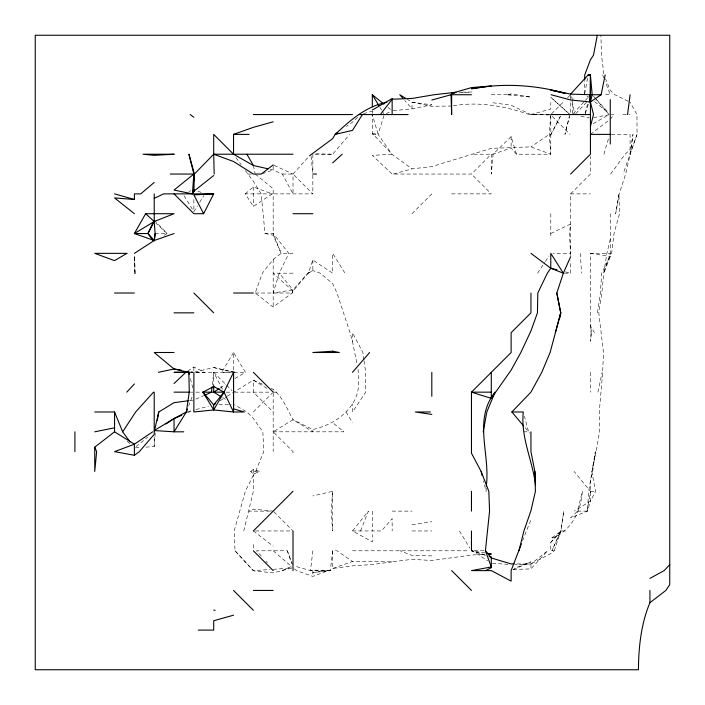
<?xml version="1.0" encoding="UTF-8"?>
<svg xmlns="http://www.w3.org/2000/svg" width="705" height="705" viewBox="0 0 705 705"><rect width="100%" height="100%" fill="white"/><g stroke="black" fill="none" stroke-linecap="round" stroke-linejoin="round"><path stroke-width="0.53" stroke-dasharray="3.52 2.64" d="M134.391 256.206L134.391 273.751L135.378 273.188L134.391 256.206L134.391 273.751M584.542 93.694L584.674 81.172M572.442 113.523L573.024 94.734M486.194 488.168L486.062 491.297L483.471 480.863M577.554 511.125L587.424 511.125L588.684 491.297L595.32 451.641L592.667 471.469L590.438 481.286L590.438 500.999L587.424 511.125L570.609 517.946L577.554 511.125L582.33 491.297C581.167 511.16 570.856 532.134 550.781 538.532L561.436 530.953L565.163 530.953M145.873 447.129L154.219 446.538L155.267 431.812M332.672 491.297L331.13 511.125L332.672 530.953L332.672 491.297L312.844 495.941M212.284 384.851L213.703 372.328L225.908 384.533M312.844 550.781L310.5 570.609L330.293 570.609L332.672 568.477L352.5 561.524L392.156 561.859L411.984 559.338L431.812 560.493L471.469 555.055L485.031 554.315M294.434 568.891L296.549 570.609L312.844 576.39L328.318 570.609L312.844 572.557L330.293 570.609L332.672 550.781L337.087 550.781L352.5 561.524M597.47 312.844L600.369 293.016L601.709 273.188L611.623 253.359L614.011 233.531L619.528 213.703L618.937 193.875L615.676 213.703L619.157 193.875L625.643 174.047L630.094 154.624L632.993 134.391L630.094 154.219L623.088 174.047M587.424 511.125L590.438 491.297L574.064 471.469M584.718 93.694L587.6 78.035M597.928 392.156L602.149 372.328M569.728 114.562L564.961 134.391L569.499 116.651M610.266 239.286L606.864 253.359L603.744 273.188L601.859 293.016L598.783 312.844L603.48 352.5L602.66 372.328L599.294 411.984L599.497 431.812L596.166 451.641L591.795 471.469L595.646 491.297L590.438 500.999L574.363 511.125M585.141 113.523L587.803 103.08M243.771 530.953L253.359 491.297L253.359 475.223L255.633 471.469L263.749 451.641L262.859 431.812L253.359 418.444L246.962 411.984L234.421 404.74M603.921 154.219L608.82 137.519M245.375 170.601L253.359 181.3L261.229 193.875L264.992 233.531L273.188 233.531L288.777 253.359L279.233 273.188L273.188 293.016L293.016 289.852L307.829 273.188L312.844 270.597L320.237 273.188L332.672 283.613L336.981 293.016L350.059 332.672L352.5 341.634L357.003 363.983M550.781 115.937L550.781 154.219L530.953 146.869L491.297 148.376L431.812 166.591L411.984 168.865L392.156 154.421L378.091 134.391L384.278 114.562M554.289 550.781L560.827 530.953L563.771 511.125L560.924 530.953L551.9 550.781L560.827 530.953L550.781 542.409L550.781 550.781L554.289 550.781L550.781 553.566L530.953 563.982L515.302 564.449M585.221 113.54L588.701 103.265M293.016 253.359L281.189 253.359L273.188 259.493L262.348 273.188L255.192 293.016L273.188 307.072L292.17 293.016L293.016 291.059L308.288 273.188L312.844 260.039L332.672 273.188L332.672 253.359L345.001 273.188M611.305 134.391L630.094 134.391L630.094 154.201L637.047 134.391L636.95 114.562L630.094 102.163M630.094 154.219L637.047 134.391M522.476 540.867L530.953 519.735M188.588 406.036L193.117 394.139M610.266 213.703L610.266 256.541L603.744 273.188L610.266 253.359L590.438 253.359L590.438 325.877L594.447 332.672M360.546 530.953L368.407 511.125L352.5 530.953L372.328 541.819L372.328 534.646M271.205 388.129C281.956 395.012 286.97 408.794 293.016 419.687L312.844 429.583C328.627 425.811 343.511 417.686 352.5 403.789C359.656 393.337 359.559 380.215 357.814 368.151M253.359 475.223L245.358 491.297L234.183 530.953L235.003 550.781L253.359 570.777L273.188 572.909L293.016 567.736M560.369 116.448L550.781 135.166L549.257 134.391L530.953 146.869M550.781 134.391L560.308 116.448M233.531 352.509L221.731 372.328L233.531 371.993L233.531 352.509L245.472 372.328L234.448 378.805M184.04 195.743L193.875 211.623L197.356 206.019M199.682 202.282L203.745 195.743M537.571 273.188L544.78 262.375M545.379 261.476L548.975 256.065M610.627 174.047L625.062 154.219L630.094 149.592M610.266 119.33L613.993 114.562L611.332 114.562M314.932 154.219L332.672 154.219L349.645 134.391M270.059 169.27L273.188 169.975L282.282 174.047L293.016 193.875L293.016 174.047L308.799 156.598M573.13 113.769L584.665 101.079M585.388 100.286L588.992 96.321M513.214 569.49L530.953 568.882L547.591 550.781L530.953 563.982L515.302 563.938M550.781 542.409L561.436 530.953M575.703 113.778L587.494 101.264M411.984 213.703L431.812 193.875M372.328 134.391L378.091 134.391L372.328 114.562L372.328 133.386L391.989 154.219L372.328 155.391L392.156 174.047L471.469 174.047L491.297 154.219L491.297 174.047L493.068 154.219L511.125 136.62L516.474 154.219L550.781 154.219L549.257 134.391L550.781 114.924L529.314 114.562C504.745 106.094 478.58 101.212 452.689 105.9M253.359 411.984L272.421 392.923M551.539 113.805L564.511 100.833M567.56 97.783L570.609 94.734L570.609 113.461M570.609 255.483L570.609 193.875L590.438 174.047L590.438 156.422M357.638 117.321L352.5 122.141L346.428 126.433M245.243 193.875L253.359 186.975L272.297 193.875L253.359 206.389L245.243 193.875L272.297 193.875M136.047 446.582L147.609 437.188M590.438 134.391L608.538 120.634M250.68 471.469L253.359 469.451L259.933 471.469L253.359 474.113L250.68 471.469L259.933 471.469M187.627 371.147L193.875 367.023L204.6 372.328L193.875 372.205M164.291 235.338L167.041 233.531L154.968 220.859M220.013 388.076L225.415 384.586M220.013 400.828L226.323 396.783M227.221 396.201L253.359 380.189L263.273 384.604M293.016 452.954L293.016 451.641L273.188 431.812L293.016 419.687L312.844 431.812L312.844 429.583M593.231 123.631L609.041 114.562L594.985 98.039M308.288 273.188L312.844 270.597L312.844 260.039M550.781 233.531L570.609 224.023L569.358 233.531L570.609 253.359L552.87 253.359M386.243 113.62L392.156 110.8M282.3 570.609L293.016 565.789M195.831 399.145L203.648 395.646M513.108 569.737L530.953 561.885L514.104 568.406M187.398 412.804L193.875 410.125M188.878 191.522L190.879 190.738M516.474 154.219L511.125 147.909L493.068 154.219L472.517 154.219M262.251 173.712L273.188 169.975L273.188 164.917M507.952 94.734L511.125 93.739L530.953 97.087L506.252 94.734M363.516 113.708L372.328 111.126M393.452 174.047L411.984 168.865M195.964 409.57L208.486 406.256M187.266 411.755L192.932 410.354M194.915 371.958L213.703 367.543L233.531 371.993M593.566 117.568L610.266 114.562M411.984 524.758L431.812 521.709M189.698 400.581L193.875 400.017M392.156 561.859L372.328 564.529L352.5 565.877L332.672 568.477L332.672 550.781M393.196 110.694L411.984 108.817L431.812 104.833L411.984 102.19L407.296 99.326M273.188 569.323L291.976 567.825M135.439 447.86L140.656 447.49M458.946 92.849L471.469 92.011L461.555 92.179M235.003 550.781L253.359 570.609L270.059 569.525M218.92 404.696L231.443 404.291M451.641 106.006L431.812 106.305L411.984 102.19L411.984 108.817L404.82 100.533M189.856 372.266L192.87 372.222L190.747 372.222M491.297 94.734L511.125 94.734M605.551 94.734L610.266 94.734L605.331 81.85M549.68 114.562L530.953 114.562L511.125 105.265L491.297 102.516M622.92 114.562L626.939 114.562M628.948 114.562L630.094 114.562M247.869 174.047L252.258 174.047M282.282 174.047L293.016 174.047L312.844 193.875L273.188 193.875M451.641 193.875L491.297 193.875L471.469 174.047M570.609 193.875L590.438 193.875M155.118 233.531L167.041 233.531L155.823 223.018M134.391 273.188L135.378 273.188M293.016 273.188L273.188 273.188L293.016 291.059M564.379 273.188L570.609 273.188L570.609 260.806M255.192 293.016L292.17 293.016L293.016 289.852L279.233 273.188M190.835 372.328L192.862 372.328M195.964 372.328L231.328 372.328M233.998 372.328L245.472 372.328M190.747 392.156L192.835 392.156M195.902 392.156L201.974 392.156M226.12 392.156L231.416 392.156M234.571 392.156L271.099 392.156M276.475 392.156L273.188 392.156L273.188 389.01M273.188 431.812L343.881 431.812L332.672 422.648M523.515 431.812L528.574 431.812L529.763 433.161M590.438 491.297L595.646 491.297M270.059 511.125L248.944 511.125L253.359 509.16L273.188 511.125M392.156 511.125L411.984 511.125M255.448 530.953L293.016 530.953M352.5 530.953L381.458 530.953L392.156 518.624L392.156 530.953M411.984 530.953L431.812 530.953M292.637 564.635L287.314 550.781L256.532 550.781L263.053 558.034M352.5 550.781L469.266 550.781M483.868 550.781L472.482 550.138M549.68 114.836L530.953 114.562L550.781 109.028L550.781 102.719M315.972 153.849L332.672 154.219M431.812 555.892L411.984 555.425L400.017 550.781M330.293 570.609L312.844 570.125L310.5 570.609L294.047 565.912M492.337 563.26L507.997 564.361M590.438 253.359L610.266 256.541M485.031 552.958L471.469 550.781L486.08 555.461M190.747 371.702L192.835 372.037M372.328 133.386L378.091 134.391M580.894 116.246L589.38 117.92M264.992 233.531L273.188 235.241L281.189 253.359L273.188 233.531M213.703 367.543L233.531 372.328M565.392 271.883L570.609 273.188M485.313 555.126L472.359 550.781L487.693 560.819M197.885 191.134L202.899 193.091M274.183 165.367L293.016 174.047M628.181 101.238L614.822 94.734L610.266 90.302L605.533 78.757M587.062 96.188L588.745 97.158M266.878 388.349L253.359 380.189L253.359 392.156L273.188 411.984M222.718 397.638L225.415 399.286M253.359 530.953L273.188 546.128M388.023 107.451L390.5 109.46M255.219 174.047L273.188 188.773L273.188 235.241M594.571 101.555L608.609 113.197M273.188 550.781L291.368 566.327M569.235 113.84L550.781 97.255L568.935 113.84M127.226 441.339L130.407 444.265M226.666 385.291L232.007 390.632M273.954 511.892L292.258 530.186M552.323 116.413L570.089 134.391M593.619 96.321L595.787 98.7M596.509 99.493L608.812 112.976M265.944 561.259L267.398 562.872M525.093 427.679L528.574 431.812L524.405 416.161M236.025 157.664L241.013 164.565M459.457 530.953L469.83 548.076M379.933 107.354L381.564 110.059M382.101 110.958L383.731 113.664M346.076 411.984L352.5 422.63M222.533 389.327L213.703 372.328L213.703 385.547M602.678 74.906L603.815 77.885M287.314 550.781L291.676 563.753M190.412 378.594L193.073 389.028M570.609 94.919L574.742 113.531M253.359 165.367L255.016 173.086M363.912 359.806L362.872 352.5L352.5 332.672L352.5 341.634M364.062 360.845L365.701 372.328L365.71 392.156L352.5 411.984L352.5 403.789M603.824 73.866L601.497 55.078L600.907 35.25M311.152 156.307L312.844 174.047M580.356 253.359L581.519 273.188M590.438 372.328L590.438 392.156M550.781 213.703L550.781 236.193M530.953 563.982L530.953 568.882M511.125 136.62L511.125 147.909M372.328 111.258L372.328 113.461M372.328 511.125L372.328 530.953M312.844 154.219L312.844 172.945M312.844 175.148L312.844 193.875M312.844 570.609L312.844 576.39M273.188 259.493L273.188 307.072M273.188 393.258L273.188 451.641M253.359 186.975L253.359 206.389M253.359 469.451L253.359 474.113M253.359 544.586L253.359 549.75M193.875 199.63L193.875 211.623M193.875 367.023L193.875 372.328M154.219 437.074L154.219 446.538M591.09 332.672L590.438 341.167L591.495 332.672L590.438 324.864L591.09 332.672"/><path stroke-width="1.06" d="M233.531 372.328L233.531 411.984L224.005 392.156L213.703 386.463L202.987 392.156L213.703 409.931L224.005 392.156L233.531 372.328L234.571 372.328L233.531 372.355L233.531 408.865L244.309 411.984L233.531 411.984L213.703 409.931L193.875 411.984L193.875 372.328M584.692 80.123L584.745 74.906L590.438 59.784L593.513 55.078L597.294 35.25M565.392 93.518L550.781 90.099L570.609 94.1L588.182 74.906L590.438 75.109L590.147 103.08M194.201 191.716L193.875 189.566L192.368 193.875L193.875 191.222L194.395 174.047L188.922 154.219L193.875 174.047L192.368 193.875L174.047 190.068L193.875 174.047M486.274 486.08C490.521 454.61 472.94 419.713 495.051 392.156L486.829 411.984L483.233 431.812M521.418 543.837L511.125 570.609L511.125 581.123L491.297 570.609L471.469 570.609L491.297 566.979L485.419 550.781L489.561 511.125L488.829 491.297L481.145 471.469L471.469 453.192L471.469 392.156L511.125 352.5L511.125 332.672L530.953 312.844L530.953 293.016M154.333 240.916L155.118 233.531L154.219 221.52L154.219 193.875M212.055 386.939L211.465 392.156L204.626 395.214M627.573 114.562L630.094 94.734M134.391 253.359L154.219 240.502L155.118 233.531M157.294 420.33L158.766 411.984L174.047 402.678L188.658 400.713M559.744 318.061L560.757 312.844L556.809 293.016L563.339 273.188L570.609 256.717M551.134 94.734L570.609 99.969L590.438 101.978L601.118 94.734L605.172 74.906M154.457 430.773L158.766 411.984M518.951 550.781L523.912 530.953L530.953 510.702L535.421 491.297L534.866 471.469L530.953 451.641L530.953 431.812M590.438 126.424L593.504 114.562L590.438 101.978L589.935 94.734L570.609 94.1M556.809 293.016L560.722 312.844L550.111 352.5L541.775 372.328L530.953 392.139L511.865 411.984L523.7 426.031M555.39 332.672L560.757 312.844M589.741 100.181L590.438 98.127L590.438 74.906L588.182 74.906M187.451 409.006L186.323 411.984L174.047 431.812L154.219 430.543L174.047 418.558L186.323 411.984L189.275 392.156L188.817 372.328L174.047 368.988L158.422 372.328M649.922 602.704C641.074 623.784 638.633 647.049 638.43 669.75L35.25 669.75L35.25 35.25L669.75 35.25L669.75 584.639L665.846 590.438L649.922 602.704L649.922 590.438M152.959 240.282L147.944 233.531L152.87 222.956M174.047 193.875L193.875 213.703L203.622 213.703L213.703 193.875L163.595 193.875L154.219 198.361M145.635 213.703L154.219 221.52L134.391 233.531L147.944 233.531L154.219 221.52L174.047 213.703L145.635 213.703L134.391 233.531L154.219 240.502L174.047 233.531M362.405 114.562L352.5 130.372L335.148 134.391L332.672 138.621L309.521 155.805M130.081 441.991L122.679 431.812L135.642 411.984L153.523 392.156M491.297 392.156L471.469 392.156L491.297 398.351L511.125 370.125L520.845 352.5L530.953 330.892L537.439 312.844L537.809 293.016L547.353 273.188L550.781 268.244L550.781 253.359L563.339 273.188L550.781 268.244L530.953 253.359M380.356 114.562L392.156 99.202L411.984 98.471L434.086 94.734L456.047 92.276M224.005 392.156L213.703 404.873L213.703 409.931M352.5 372.328L369.64 352.5M126.768 392.156L134.391 383.952M669.75 564.67L664.172 570.609L649.922 578.408M194.43 180.313L194.395 174.047L213.703 154.219L213.703 134.391L233.531 154.219L253.359 165.499L267.97 168.803M570.609 174.047L590.438 154.219L590.438 101.978L592.174 94.734L590.438 75.109M253.359 530.953L293.016 491.297M174.047 383.529L185.838 372.328L188.852 372.284L189.345 374.417M332.672 162.864L342.216 154.219M154.219 182.436L140.718 193.875L134.391 193.875L134.391 199.497L114.562 197.929L134.391 213.703M193.875 191.222L213.703 175.519M94.734 447.173L96.656 451.641L94.734 471.469L94.734 447.173L114.562 431.812L114.562 411.984L94.734 411.984M273.188 164.917L261.255 174.047L253.359 174.047L233.531 161.498L213.703 154.219L214.188 174.047M152.721 431.812L134.391 444.176L114.562 451.641L134.391 455.28L139.361 451.641L154.219 434.342L154.219 392.156M386.939 102.384C366.177 105.961 350.032 120.573 335.148 134.391L337.748 132.558M165.931 423.978L174.047 418.558L181.678 415.271M220.912 396.545L213.703 392.156L219.114 388.658M215.51 403.718L213.703 404.873L202.987 392.156M372.328 110.05L392.156 98.506L392.156 114.562M485.692 570.609L491.297 567.684M233.531 154.219L233.531 134.391L253.359 127.332L273.188 121.806M233.531 615.192L213.703 620.744L213.703 630.094L198.22 630.094M431.812 100.022L451.059 94.734L471.469 94.734M94.734 431.812L114.562 427.812M454.769 93.13L451.641 93.342L471.469 87.605L491.297 85.957L471.469 88.786C502.453 82.943 535.077 84.723 565.392 93.324M489.208 554.086L491.297 553.971L487.12 553.293M213.703 193.875L193.875 194.871L203.622 213.703M189.698 372.231L174.047 372.328L185.838 372.328M590.438 94.734L601.118 94.734M253.359 114.562L352.5 114.562M358.739 114.562L408.125 114.562M550.781 114.562L590.438 114.562M233.531 134.391L249.094 134.391M590.438 134.391L610.266 134.391M213.703 154.219L293.016 154.219M170.284 174.047L194.395 174.047M312.844 174.047L316.527 174.047M293.016 213.703L312.844 213.703M114.562 293.016L134.391 293.016M233.531 293.016L253.359 293.016M174.047 312.844L193.875 312.844M174.047 352.5L154.219 352.5L174.047 368.988L181.352 370.178M174.047 392.156L189.698 392.156M202.67 392.156L224.719 392.156M430.402 411.984L415.421 411.984L431.812 414.425M511.865 411.984L523.295 411.984C520.519 437.285 532.548 460.427 535.527 485.031M183.758 431.812L174.047 431.812L174.047 418.558M253.359 590.438L273.188 590.438M514.253 563.938L511.125 563.929L491.297 557.981L485.419 550.781M213.703 610.107L215.148 610.266M550.781 268.244L557.038 269.804M114.562 193.875L134.391 199.497M489.208 556.465L491.297 557.126L489.305 556.465M405.428 98.18L399.805 94.734L402.67 98.048M114.562 431.812L134.391 444.176L134.391 455.28M190.183 114.562L193.875 117.277M372.328 106.852L372.328 94.734L383.89 104.111M193.875 293.016L213.703 312.844M253.359 372.328L273.188 392.156M451.641 570.609L471.469 590.438M253.359 550.781L273.188 570.609M233.531 590.438L253.359 610.266M147.944 233.531L154.219 240.502M372.328 94.734L378.849 105.547M246.882 154.219L253.359 165.367M114.562 411.984L122.679 431.812M481.145 471.469L482.176 475.646M534.866 471.469L535.483 478.774M451.059 94.734L451.641 114.562L451.641 94.734M610.266 99.625L610.266 144.023M491.297 372.328L491.297 398.351M491.297 557.981L491.297 566.979M471.469 491.297L471.469 511.125M471.469 530.953L471.469 550.781M431.812 372.328L431.812 396.272M293.016 530.953L293.016 570.609M213.703 385.547L213.703 392.156M74.906 431.812L74.906 451.641M126.891 253.359L114.562 260.647L94.734 253.359L126.891 253.359M332.672 351.213L312.844 352.5L339.317 352.5L332.672 351.213M174.047 154.219L154.219 155.338L143.036 154.219L174.047 154.219"/></g></svg>
